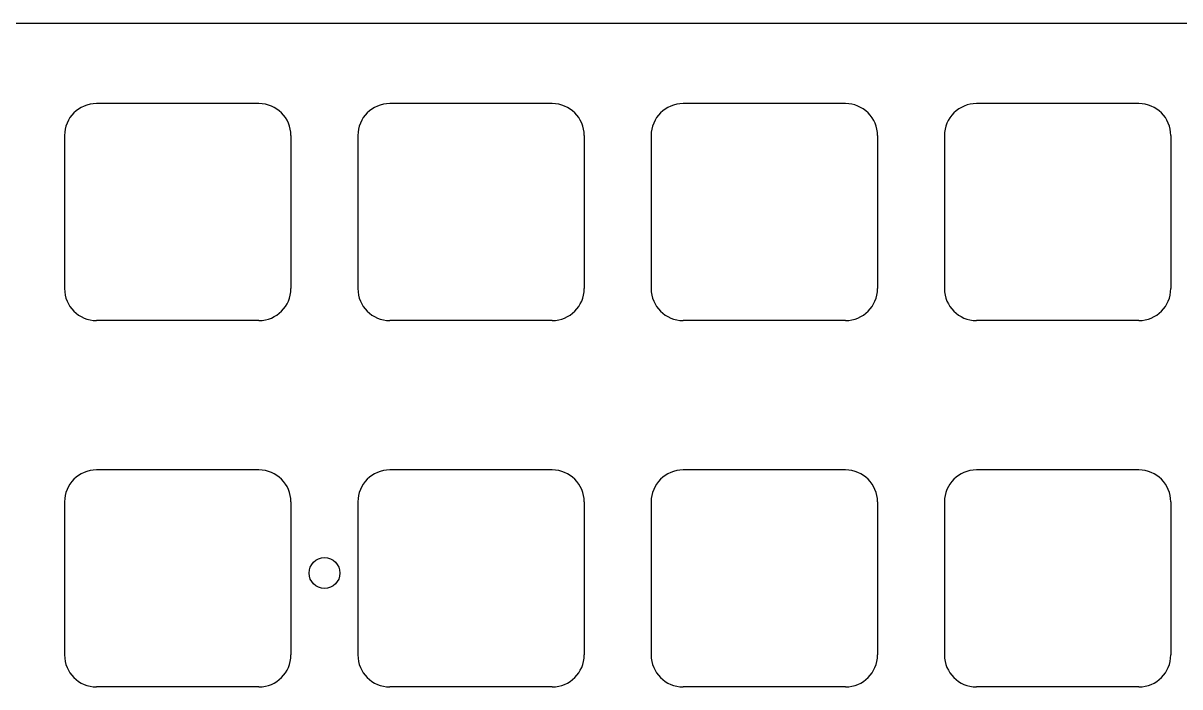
# Model space of a CAD drawing. Header units: millimetres. Extents: x -11 to 340, y -118 to 18.
# Drawn here: x 199.5 to 274.6, y -30.9 to 12.3 of the extents above; entities that cross this region are included whole.
import ezdxf

# ---------------------------------------------------------------- set-up
doc = ezdxf.new("R2010")
doc.units = ezdxf.units.MM
doc.header["$MEASUREMENT"] = 0
doc.layers.add('BLACK', color=7, linetype='CONTINUOUS')

msp = doc.modelspace()

# ---------------------------------------------------------------- linework, layer by layer
at = {"layer": 'BLACK', "linetype": 'Continuous'}
for p, q in [((172.55, 12.28), (300.3125, 12.28)), ((214.825, 7.05), (204.274999, 7.05)), ((233.875, 7.05), (223.324999, 7.05)), ((252.925, 7.05), (242.374999, 7.05)), ((261.425001, 7.049998), (261.425001, 7.05)), ((271.975, 7.05), (261.425001, 7.05)), ((202.2, 4.975), (202.2, -4.975001)), ((216.9, 4.975), (216.9, -4.975)), ((221.25, 4.975), (221.25, -4.975001)), ((235.95, 4.975), (235.95, -4.975)), ((240.3, 4.975), (240.3, -4.975001)), ((255, 4.975), (255, -4.975)), ((259.350001, 4.975), (259.350001, -4.975)), ((274.050001, 4.975), (274.050001, -4.975)), ((214.825, -7.05), (204.275, -7.05)), ((233.875, -7.05), (223.325, -7.05)), ((252.925, -7.05), (242.375, -7.05)), ((271.975001, -7.05), (261.425, -7.05)), ((271.975001, -7.050001), (271.975001, -7.05)), ((214.825, -16.762501), (204.275, -16.762501)), ((233.875, -16.762501), (223.325, -16.762501)), ((252.925, -16.7625), (242.374999, -16.7625)), ((271.975, -16.7625), (261.424999, -16.7625)), ((202.200001, -18.8375), (202.200001, -28.7875)), ((216.900001, -18.8375), (216.900001, -28.7875)), ((221.250001, -18.8375), (221.250001, -28.7875)), ((235.950001, -18.8375), (235.950001, -28.7875)), ((240.3, -18.8375), (240.3, -28.787501)), ((255, -18.8375), (255, -28.7875)), ((259.35, -18.8375), (259.35, -28.787501)), ((274.05, -18.8375), (274.05, -28.7875)), ((214.825, -30.862501), (204.275, -30.862501)), ((233.875, -30.862501), (223.325, -30.862501)), ((252.925, -30.8625), (242.375, -30.8625)), ((271.975, -30.8625), (261.425, -30.8625))]:
    msp.add_line(p, q, dxfattribs=at)
at = {"layer": 'BLACK'}
msp.add_circle((219.0842, -23.4625), 1, dxfattribs=at)
for centre, radius, start, end in [((204.275004, 4.974996), 2.075004, 90.00013806, 179.99988955), ((214.825, 4.975), 2.075, 0, 90), ((223.325004, 4.974996), 2.075004, 90.00013806, 179.99988955), ((233.875, 4.975), 2.075, 0, 90), ((242.375004, 4.974996), 2.075004, 90.00013806, 179.99988955), ((252.925, 4.975005), 2.074995, 359.99986194, 90), ((261.425, 4.975), 2.074999, 89.99997239, 180), ((271.975, 4.975), 2.075, 0, 90), ((204.275002, -4.974998), 2.075002, 180.00008284, 269.99994478), ((214.825, -4.975), 2.075, 270, 0), ((223.325002, -4.974998), 2.075002, 180.00008284, 269.99994478), ((233.875, -4.975), 2.075, 270, 0), ((242.375002, -4.974998), 2.075002, 180.00008284, 269.99994478), ((252.925, -4.974995), 2.075, 270, 359.99986194), ((261.425, -4.975), 2.075, 180, 270), ((271.975, -4.975), 2.075001, 270.00002761, 0), ((204.275, -18.8375), 2.074999, 90, 180), ((214.825, -18.8375), 2.074999, 0, 90), ((223.325, -18.8375), 2.074999, 90, 180), ((233.875, -18.8375), 2.074999, 0, 90), ((242.375004, -18.837504), 2.075004, 90.00013806, 179.99988955), ((252.925, -18.8375), 2.075, 0, 90), ((261.425, -18.8375), 2.075, 90.00002761, 180), ((271.975, -18.8375), 2.075, 0, 90), ((204.275, -28.7875), 2.075001, 180, 270), ((214.825, -28.7875), 2.075001, 270, 0), ((223.325, -28.7875), 2.075001, 180, 270), ((233.875, -28.7875), 2.075001, 270, 0), ((242.375002, -28.787498), 2.075002, 180.00008284, 269.99994478), ((252.925, -28.7875), 2.075, 270, 0), ((261.425, -28.7875), 2.075, 180.00002761, 270), ((271.975, -28.7875), 2.075, 270, 0)]:
    msp.add_arc(centre, radius, start, end, dxfattribs=at)

doc.saveas('drawing.dxf')
